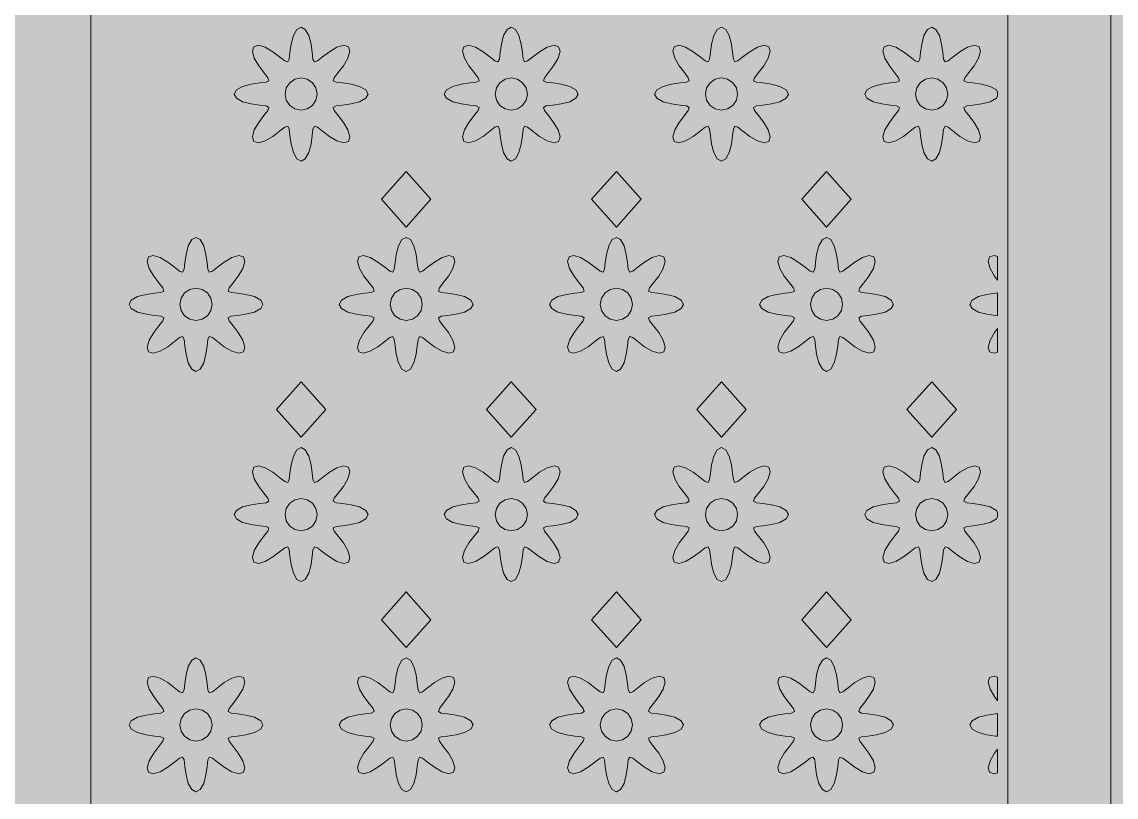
# Model space of a CAD drawing. Extents: x -18 to 1006, y -14 to 799.
# Drawn here: x 764.7 to 817.8, y 299.7 to 337.3 of the extents above; entities that cross this region are included whole.
import ezdxf

# ---------------------------------------------------------------- set-up
doc = ezdxf.new("R2010")
doc.units = 0
for name, color, linetype, lineweight, true_color in [('00_WHITE_BACKGROUND', 7, 'Continuous', 18, 0xffffff), ('03_FRAMES_DOORS', 7, 'Continuous', 18, 0x000000), ('06_ORNAMENT', 7, 'Continuous', 18, 0x000000)]:
    doc.layers.add(name, color=color, linetype=linetype, lineweight=lineweight, true_color=true_color)

msp = doc.modelspace()

# ---------------------------------------------------------------- linework, layer by layer
at = {"layer": '00_WHITE_BACKGROUND', "color": 7, "lineweight": 18, "true_color": 0xffffff}
msp.add_solid([(-18, -14), (1006, -14), (-18, 799), (1006, 799)], dxfattribs=at)
at = {"layer": '03_FRAMES_DOORS', "color": 7, "lineweight": 18, "true_color": 0x000000}
msp.add_lwpolyline([(817.5, 369), (812.5, 369), (812.5, 256), (817.5, 256)], close=True, dxfattribs=at)
msp.add_lwpolyline([(862, 346), (862, 256), (768, 256), (768, 346)], dxfattribs=at)
at = {"layer": '06_ORNAMENT', "color": 7, "lineweight": 18, "true_color": 0x000000}
for points in [[(781.33877, 334.02256), (781.03553, 334.19014), (780.62254, 334.29871), (780.20913, 334.35518), (779.89927, 334.39366), (779.76136, 334.46357), (779.80944, 334.61052), (780.00133, 334.85683), (780.25373, 335.18909), (780.46899, 335.55789), (780.56491, 335.89081), (780.4981, 336.11493), (780.27397, 336.18175), (779.94106, 336.08583), (779.57226, 335.87056), (779.24, 335.61817), (778.99369, 335.42627), (778.84674, 335.37819), (778.77682, 335.5161), (778.73834, 335.82596), (778.68187, 336.23937), (778.5733, 336.65237), (778.40573, 336.9556), (778.2, 337.06683), (777.99427, 336.9556), (777.8267, 336.65237), (777.71813, 336.23937), (777.66166, 335.82596), (777.62318, 335.5161), (777.55326, 335.37819), (777.40631, 335.42627), (777.16, 335.61817), (776.82774, 335.87056), (776.45894, 336.08583), (776.12603, 336.18175), (775.9019, 336.11493), (775.83509, 335.89081), (775.93101, 335.55789), (776.14627, 335.18909), (776.39867, 334.85683), (776.59056, 334.61052), (776.63864, 334.46357), (776.50073, 334.39366), (776.19087, 334.35518), (775.77746, 334.29871), (775.36447, 334.19014), (775.06123, 334.02256), (774.95, 333.81683), (775.06123, 333.61111), (775.36447, 333.44353), (775.77746, 333.33496), (776.19087, 333.27849), (776.50073, 333.24001), (776.63864, 333.1701), (776.59056, 333.02315), (776.39867, 332.77683), (776.14627, 332.44458), (775.93101, 332.07578), (775.83509, 331.74286), (775.9019, 331.51874), (776.12603, 331.45192), (776.45894, 331.54784), (776.82774, 331.7631), (777.16, 332.0155), (777.40631, 332.2074), (777.55326, 332.25548), (777.62318, 332.11757), (777.66166, 331.80771), (777.71813, 331.3943), (777.8267, 330.9813), (777.99427, 330.67807), (778.2, 330.56683), (778.40573, 330.67807), (778.5733, 330.9813), (778.68187, 331.3943), (778.73834, 331.80771), (778.77682, 332.11757), (778.84674, 332.25548), (778.99369, 332.2074), (779.24, 332.0155), (779.57226, 331.7631), (779.94106, 331.54784), (780.27397, 331.45192), (780.4981, 331.51874), (780.56491, 331.74286), (780.46899, 332.07578), (780.25373, 332.44458), (780.00133, 332.77683), (779.80944, 333.02315), (779.76136, 333.1701), (779.89927, 333.24001), (780.20913, 333.27849), (780.62254, 333.33496), (781.03553, 333.44353), (781.33877, 333.61111), (781.45, 333.81683)], [(791.53877, 334.02256), (791.23553, 334.19014), (790.82254, 334.29871), (790.40913, 334.35518), (790.09927, 334.39366), (789.96136, 334.46357), (790.00944, 334.61052), (790.20133, 334.85683), (790.45373, 335.18909), (790.66899, 335.55789), (790.76491, 335.89081), (790.6981, 336.11493), (790.47397, 336.18175), (790.14106, 336.08583), (789.77226, 335.87056), (789.44, 335.61817), (789.19369, 335.42627), (789.04674, 335.37819), (788.97682, 335.5161), (788.93834, 335.82596), (788.88187, 336.23937), (788.7733, 336.65237), (788.60573, 336.9556), (788.4, 337.06683), (788.19427, 336.9556), (788.0267, 336.65237), (787.91813, 336.23937), (787.86166, 335.82596), (787.82318, 335.5161), (787.75326, 335.37819), (787.60631, 335.42627), (787.36, 335.61817), (787.02774, 335.87056), (786.65894, 336.08583), (786.32603, 336.18175), (786.1019, 336.11493), (786.03509, 335.89081), (786.13101, 335.55789), (786.34627, 335.18909), (786.59867, 334.85683), (786.79056, 334.61052), (786.83864, 334.46357), (786.70073, 334.39366), (786.39087, 334.35518), (785.97746, 334.29871), (785.56447, 334.19014), (785.26123, 334.02256), (785.15, 333.81683), (785.26123, 333.61111), (785.56447, 333.44353), (785.97746, 333.33496), (786.39087, 333.27849), (786.70073, 333.24001), (786.83864, 333.1701), (786.79056, 333.02315), (786.59867, 332.77683), (786.34627, 332.44458), (786.13101, 332.07578), (786.03509, 331.74286), (786.1019, 331.51874), (786.32603, 331.45192), (786.65894, 331.54784), (787.02774, 331.7631), (787.36, 332.0155), (787.60631, 332.2074), (787.75326, 332.25548), (787.82318, 332.11757), (787.86166, 331.80771), (787.91813, 331.3943), (788.0267, 330.9813), (788.19427, 330.67807), (788.4, 330.56683), (788.60573, 330.67807), (788.7733, 330.9813), (788.88187, 331.3943), (788.93834, 331.80771), (788.97682, 332.11757), (789.04674, 332.25548), (789.19369, 332.2074), (789.44, 332.0155), (789.77226, 331.7631), (790.14106, 331.54784), (790.47397, 331.45192), (790.6981, 331.51874), (790.76491, 331.74286), (790.66899, 332.07578), (790.45373, 332.44458), (790.20133, 332.77683), (790.00944, 333.02315), (789.96136, 333.1701), (790.09927, 333.24001), (790.40913, 333.27849), (790.82254, 333.33496), (791.23553, 333.44353), (791.53877, 333.61111), (791.65, 333.81683)], [(801.73877, 334.02256), (801.43553, 334.19014), (801.02254, 334.29871), (800.60913, 334.35518), (800.29927, 334.39366), (800.16136, 334.46357), (800.20944, 334.61052), (800.40133, 334.85683), (800.65373, 335.18909), (800.86899, 335.55789), (800.96491, 335.89081), (800.8981, 336.11493), (800.67397, 336.18175), (800.34106, 336.08583), (799.97226, 335.87056), (799.64, 335.61817), (799.39369, 335.42627), (799.24674, 335.37819), (799.17682, 335.5161), (799.13834, 335.82596), (799.08187, 336.23937), (798.9733, 336.65237), (798.80573, 336.9556), (798.6, 337.06683), (798.39427, 336.9556), (798.2267, 336.65237), (798.11813, 336.23937), (798.06166, 335.82596), (798.02318, 335.5161), (797.95326, 335.37819), (797.80631, 335.42627), (797.56, 335.61817), (797.22774, 335.87056), (796.85894, 336.08583), (796.52603, 336.18175), (796.3019, 336.11493), (796.23509, 335.89081), (796.33101, 335.55789), (796.54627, 335.18909), (796.79867, 334.85683), (796.99056, 334.61052), (797.03864, 334.46357), (796.90073, 334.39366), (796.59087, 334.35518), (796.17746, 334.29871), (795.76447, 334.19014), (795.46123, 334.02256), (795.35, 333.81683), (795.46123, 333.61111), (795.76447, 333.44353), (796.17746, 333.33496), (796.59087, 333.27849), (796.90073, 333.24001), (797.03864, 333.1701), (796.99056, 333.02315), (796.79867, 332.77683), (796.54627, 332.44458), (796.33101, 332.07578), (796.23509, 331.74286), (796.3019, 331.51874), (796.52603, 331.45192), (796.85894, 331.54784), (797.22774, 331.7631), (797.56, 332.0155), (797.80631, 332.2074), (797.95326, 332.25548), (798.02318, 332.11757), (798.06166, 331.80771), (798.11813, 331.3943), (798.2267, 330.9813), (798.39427, 330.67807), (798.6, 330.56683), (798.80573, 330.67807), (798.9733, 330.9813), (799.08187, 331.3943), (799.13834, 331.80771), (799.17682, 332.11757), (799.24674, 332.25548), (799.39369, 332.2074), (799.64, 332.0155), (799.97226, 331.7631), (800.34106, 331.54784), (800.67397, 331.45192), (800.8981, 331.51874), (800.96491, 331.74286), (800.86899, 332.07578), (800.65373, 332.44458), (800.40133, 332.77683), (800.20944, 333.02315), (800.16136, 333.1701), (800.29927, 333.24001), (800.60913, 333.27849), (801.02254, 333.33496), (801.43553, 333.44353), (801.73877, 333.61111), (801.85, 333.81683)], [(811.93877, 334.02256), (811.63553, 334.19014), (811.22254, 334.29871), (810.80913, 334.35518), (810.49927, 334.39366), (810.36136, 334.46357), (810.40944, 334.61052), (810.60133, 334.85683), (810.85373, 335.18909), (811.06899, 335.55789), (811.16491, 335.89081), (811.0981, 336.11493), (810.87397, 336.18175), (810.54106, 336.08583), (810.17226, 335.87056), (809.84, 335.61817), (809.59369, 335.42627), (809.44674, 335.37819), (809.37682, 335.5161), (809.33834, 335.82596), (809.28187, 336.23937), (809.1733, 336.65237), (809.00573, 336.9556), (808.8, 337.06683), (808.59427, 336.9556), (808.4267, 336.65237), (808.31813, 336.23937), (808.26166, 335.82596), (808.22318, 335.5161), (808.15326, 335.37819), (808.00631, 335.42627), (807.76, 335.61817), (807.42774, 335.87056), (807.05894, 336.08583), (806.72603, 336.18175), (806.5019, 336.11493), (806.43509, 335.89081), (806.53101, 335.55789), (806.74627, 335.18909), (806.99867, 334.85683), (807.19056, 334.61052), (807.23864, 334.46357), (807.10073, 334.39366), (806.79087, 334.35518), (806.37746, 334.29871), (805.96447, 334.19014), (805.66123, 334.02256), (805.55, 333.81683), (805.66123, 333.61111), (805.96447, 333.44353), (806.37746, 333.33496), (806.79087, 333.27849), (807.10073, 333.24001), (807.23864, 333.1701), (807.19056, 333.02315), (806.99867, 332.77683), (806.74627, 332.44458), (806.53101, 332.07578), (806.43509, 331.74286), (806.5019, 331.51874), (806.72603, 331.45192), (807.05894, 331.54784), (807.42774, 331.7631), (807.76, 332.0155), (808.00631, 332.2074), (808.15326, 332.25548), (808.22318, 332.11757), (808.26166, 331.80771), (808.31813, 331.3943), (808.4267, 330.9813), (808.59427, 330.67807), (808.8, 330.56683), (809.00573, 330.67807), (809.1733, 330.9813), (809.28187, 331.3943), (809.33834, 331.80771), (809.37682, 332.11757), (809.44674, 332.25548), (809.59369, 332.2074), (809.84, 332.0155), (810.17226, 331.7631), (810.54106, 331.54784), (810.87397, 331.45192), (811.0981, 331.51874), (811.16491, 331.74286), (811.06899, 332.07578), (810.85373, 332.44458), (810.60133, 332.77683), (810.40944, 333.02315), (810.36136, 333.1701), (810.49927, 333.24001), (810.80913, 333.27849), (811.22254, 333.33496), (811.63553, 333.44353), (811.93877, 333.61111), (812, 333.72436), (812, 333.90931)], [(778.92063, 334.11533), (778.75154, 334.36838), (778.49849, 334.53746), (778.2, 334.59683), (777.90151, 334.53746), (777.64846, 334.36838), (777.47937, 334.11533), (777.42, 333.81683), (777.47937, 333.51834), (777.64846, 333.26529), (777.90151, 333.09621), (778.2, 333.03683), (778.49849, 333.09621), (778.75154, 333.26529), (778.92063, 333.51834), (778.98, 333.81683)], [(789.12063, 334.11533), (788.95154, 334.36838), (788.69849, 334.53746), (788.4, 334.59683), (788.10151, 334.53746), (787.84846, 334.36838), (787.67937, 334.11533), (787.62, 333.81683), (787.67937, 333.51834), (787.84846, 333.26529), (788.10151, 333.09621), (788.4, 333.03683), (788.69849, 333.09621), (788.95154, 333.26529), (789.12063, 333.51834), (789.18, 333.81683)], [(799.32063, 334.11533), (799.15154, 334.36838), (798.89849, 334.53746), (798.6, 334.59683), (798.30151, 334.53746), (798.04846, 334.36838), (797.87937, 334.11533), (797.82, 333.81683), (797.87937, 333.51834), (798.04846, 333.26529), (798.30151, 333.09621), (798.6, 333.03683), (798.89849, 333.09621), (799.15154, 333.26529), (799.32063, 333.51834), (799.38, 333.81683)], [(809.52063, 334.11533), (809.35154, 334.36838), (809.09849, 334.53746), (808.8, 334.59683), (808.50151, 334.53746), (808.24846, 334.36838), (808.07937, 334.11533), (808.02, 333.81683), (808.07937, 333.51834), (808.24846, 333.26529), (808.50151, 333.09621), (808.8, 333.03683), (809.09849, 333.09621), (809.35154, 333.26529), (809.52063, 333.51834), (809.58, 333.81683)], [(782.1, 328.71683), (783.3, 327.36683), (784.5, 328.71683), (783.3, 330.06683)], [(792.3, 328.71683), (793.5, 327.36683), (794.7, 328.71683), (793.5, 330.06683)], [(802.5, 328.71683), (803.7, 327.36683), (804.9, 328.71683), (803.7, 330.06683)], [(776.23877, 323.82256), (775.93553, 323.99014), (775.52254, 324.09871), (775.10913, 324.15518), (774.79927, 324.19366), (774.66136, 324.26357), (774.70944, 324.41052), (774.90133, 324.65683), (775.15373, 324.98909), (775.36899, 325.35789), (775.46491, 325.69081), (775.3981, 325.91493), (775.17397, 325.98175), (774.84106, 325.88583), (774.47226, 325.67056), (774.14, 325.41817), (773.89369, 325.22627), (773.74674, 325.17819), (773.67682, 325.3161), (773.63834, 325.62596), (773.58187, 326.03937), (773.4733, 326.45237), (773.30573, 326.7556), (773.1, 326.86683), (772.89427, 326.7556), (772.7267, 326.45237), (772.61813, 326.03937), (772.56166, 325.62596), (772.52318, 325.3161), (772.45326, 325.17819), (772.30631, 325.22627), (772.06, 325.41817), (771.72774, 325.67056), (771.35894, 325.88583), (771.02603, 325.98175), (770.8019, 325.91493), (770.73509, 325.69081), (770.83101, 325.35789), (771.04627, 324.98909), (771.29867, 324.65683), (771.49056, 324.41052), (771.53864, 324.26357), (771.40073, 324.19366), (771.09087, 324.15518), (770.67746, 324.09871), (770.26447, 323.99014), (769.96123, 323.82256), (769.85, 323.61683), (769.96123, 323.41111), (770.26447, 323.24353), (770.67746, 323.13496), (771.09087, 323.07849), (771.40073, 323.04001), (771.53864, 322.9701), (771.49056, 322.82315), (771.29867, 322.57683), (771.04627, 322.24458), (770.83101, 321.87578), (770.73509, 321.54286), (770.8019, 321.31874), (771.02603, 321.25192), (771.35894, 321.34784), (771.72774, 321.5631), (772.06, 321.8155), (772.30631, 322.0074), (772.45326, 322.05548), (772.52318, 321.91757), (772.56166, 321.60771), (772.61813, 321.1943), (772.7267, 320.7813), (772.89427, 320.47807), (773.1, 320.36683), (773.30573, 320.47807), (773.4733, 320.7813), (773.58187, 321.1943), (773.63834, 321.60771), (773.67682, 321.91757), (773.74674, 322.05548), (773.89369, 322.0074), (774.14, 321.8155), (774.47226, 321.5631), (774.84106, 321.34784), (775.17397, 321.25192), (775.3981, 321.31874), (775.46491, 321.54286), (775.36899, 321.87578), (775.15373, 322.24458), (774.90133, 322.57683), (774.70944, 322.82315), (774.66136, 322.9701), (774.79927, 323.04001), (775.10913, 323.07849), (775.52254, 323.13496), (775.93553, 323.24353), (776.23877, 323.41111), (776.35, 323.61683)], [(786.43877, 323.82256), (786.13553, 323.99014), (785.72254, 324.09871), (785.30913, 324.15518), (784.99927, 324.19366), (784.86136, 324.26357), (784.90944, 324.41052), (785.10133, 324.65683), (785.35373, 324.98909), (785.56899, 325.35789), (785.66491, 325.69081), (785.5981, 325.91493), (785.37397, 325.98175), (785.04106, 325.88583), (784.67226, 325.67056), (784.34, 325.41817), (784.09369, 325.22627), (783.94674, 325.17819), (783.87682, 325.3161), (783.83834, 325.62596), (783.78187, 326.03937), (783.6733, 326.45237), (783.50573, 326.7556), (783.3, 326.86683), (783.09427, 326.7556), (782.9267, 326.45237), (782.81813, 326.03937), (782.76166, 325.62596), (782.72318, 325.3161), (782.65326, 325.17819), (782.50631, 325.22627), (782.26, 325.41817), (781.92774, 325.67056), (781.55894, 325.88583), (781.22603, 325.98175), (781.0019, 325.91493), (780.93509, 325.69081), (781.03101, 325.35789), (781.24627, 324.98909), (781.49867, 324.65683), (781.69056, 324.41052), (781.73864, 324.26357), (781.60073, 324.19366), (781.29087, 324.15518), (780.87746, 324.09871), (780.46447, 323.99014), (780.16123, 323.82256), (780.05, 323.61683), (780.16123, 323.41111), (780.46447, 323.24353), (780.87746, 323.13496), (781.29087, 323.07849), (781.60073, 323.04001), (781.73864, 322.9701), (781.69056, 322.82315), (781.49867, 322.57683), (781.24627, 322.24458), (781.03101, 321.87578), (780.93509, 321.54286), (781.0019, 321.31874), (781.22603, 321.25192), (781.55894, 321.34784), (781.92774, 321.5631), (782.26, 321.8155), (782.50631, 322.0074), (782.65326, 322.05548), (782.72318, 321.91757), (782.76166, 321.60771), (782.81813, 321.1943), (782.9267, 320.7813), (783.09427, 320.47807), (783.3, 320.36683), (783.50573, 320.47807), (783.6733, 320.7813), (783.78187, 321.1943), (783.83834, 321.60771), (783.87682, 321.91757), (783.94674, 322.05548), (784.09369, 322.0074), (784.34, 321.8155), (784.67226, 321.5631), (785.04106, 321.34784), (785.37397, 321.25192), (785.5981, 321.31874), (785.66491, 321.54286), (785.56899, 321.87578), (785.35373, 322.24458), (785.10133, 322.57683), (784.90944, 322.82315), (784.86136, 322.9701), (784.99927, 323.04001), (785.30913, 323.07849), (785.72254, 323.13496), (786.13553, 323.24353), (786.43877, 323.41111), (786.55, 323.61683)], [(796.63877, 323.82256), (796.33553, 323.99014), (795.92254, 324.09871), (795.50913, 324.15518), (795.19927, 324.19366), (795.06136, 324.26357), (795.10944, 324.41052), (795.30133, 324.65683), (795.55373, 324.98909), (795.76899, 325.35789), (795.86491, 325.69081), (795.7981, 325.91493), (795.57397, 325.98175), (795.24106, 325.88583), (794.87226, 325.67056), (794.54, 325.41817), (794.29369, 325.22627), (794.14674, 325.17819), (794.07682, 325.3161), (794.03834, 325.62596), (793.98187, 326.03937), (793.8733, 326.45237), (793.70573, 326.7556), (793.5, 326.86683), (793.29427, 326.7556), (793.1267, 326.45237), (793.01813, 326.03937), (792.96166, 325.62596), (792.92318, 325.3161), (792.85326, 325.17819), (792.70631, 325.22627), (792.46, 325.41817), (792.12774, 325.67056), (791.75894, 325.88583), (791.42603, 325.98175), (791.2019, 325.91493), (791.13509, 325.69081), (791.23101, 325.35789), (791.44627, 324.98909), (791.69867, 324.65683), (791.89056, 324.41052), (791.93864, 324.26357), (791.80073, 324.19366), (791.49087, 324.15518), (791.07746, 324.09871), (790.66447, 323.99014), (790.36123, 323.82256), (790.25, 323.61683), (790.36123, 323.41111), (790.66447, 323.24353), (791.07746, 323.13496), (791.49087, 323.07849), (791.80073, 323.04001), (791.93864, 322.9701), (791.89056, 322.82315), (791.69867, 322.57683), (791.44627, 322.24458), (791.23101, 321.87578), (791.13509, 321.54286), (791.2019, 321.31874), (791.42603, 321.25192), (791.75894, 321.34784), (792.12774, 321.5631), (792.46, 321.8155), (792.70631, 322.0074), (792.85326, 322.05548), (792.92318, 321.91757), (792.96166, 321.60771), (793.01813, 321.1943), (793.1267, 320.7813), (793.29427, 320.47807), (793.5, 320.36683), (793.70573, 320.47807), (793.8733, 320.7813), (793.98187, 321.1943), (794.03834, 321.60771), (794.07682, 321.91757), (794.14674, 322.05548), (794.29369, 322.0074), (794.54, 321.8155), (794.87226, 321.5631), (795.24106, 321.34784), (795.57397, 321.25192), (795.7981, 321.31874), (795.86491, 321.54286), (795.76899, 321.87578), (795.55373, 322.24458), (795.30133, 322.57683), (795.10944, 322.82315), (795.06136, 322.9701), (795.19927, 323.04001), (795.50913, 323.07849), (795.92254, 323.13496), (796.33553, 323.24353), (796.63877, 323.41111), (796.75, 323.61683)], [(806.83877, 323.82256), (806.53553, 323.99014), (806.12254, 324.09871), (805.70913, 324.15518), (805.39927, 324.19366), (805.26136, 324.26357), (805.30944, 324.41052), (805.50133, 324.65683), (805.75373, 324.98909), (805.96899, 325.35789), (806.06491, 325.69081), (805.9981, 325.91493), (805.77397, 325.98175), (805.44106, 325.88583), (805.07226, 325.67056), (804.74, 325.41817), (804.49369, 325.22627), (804.34674, 325.17819), (804.27682, 325.3161), (804.23834, 325.62596), (804.18187, 326.03937), (804.0733, 326.45237), (803.90573, 326.7556), (803.7, 326.86683), (803.49427, 326.7556), (803.3267, 326.45237), (803.21813, 326.03937), (803.16166, 325.62596), (803.12318, 325.3161), (803.05326, 325.17819), (802.90631, 325.22627), (802.66, 325.41817), (802.32774, 325.67056), (801.95894, 325.88583), (801.62603, 325.98175), (801.4019, 325.91493), (801.33509, 325.69081), (801.43101, 325.35789), (801.64627, 324.98909), (801.89867, 324.65683), (802.09056, 324.41052), (802.13864, 324.26357), (802.00073, 324.19366), (801.69087, 324.15518), (801.27746, 324.09871), (800.86447, 323.99014), (800.56123, 323.82256), (800.45, 323.61683), (800.56123, 323.41111), (800.86447, 323.24353), (801.27746, 323.13496), (801.69087, 323.07849), (802.00073, 323.04001), (802.13864, 322.9701), (802.09056, 322.82315), (801.89867, 322.57683), (801.64627, 322.24458), (801.43101, 321.87578), (801.33509, 321.54286), (801.4019, 321.31874), (801.62603, 321.25192), (801.95894, 321.34784), (802.32774, 321.5631), (802.66, 321.8155), (802.90631, 322.0074), (803.05326, 322.05548), (803.12318, 321.91757), (803.16166, 321.60771), (803.21813, 321.1943), (803.3267, 320.7813), (803.49427, 320.47807), (803.7, 320.36683), (803.90573, 320.47807), (804.0733, 320.7813), (804.18187, 321.1943), (804.23834, 321.60771), (804.27682, 321.91757), (804.34674, 322.05548), (804.49369, 322.0074), (804.74, 321.8155), (805.07226, 321.5631), (805.44106, 321.34784), (805.77397, 321.25192), (805.9981, 321.31874), (806.06491, 321.54286), (805.96899, 321.87578), (805.75373, 322.24458), (805.50133, 322.57683), (805.30944, 322.82315), (805.26136, 322.9701), (805.39927, 323.04001), (805.70913, 323.07849), (806.12254, 323.13496), (806.53553, 323.24353), (806.83877, 323.41111), (806.95, 323.61683)], [(811.82603, 325.98175), (811.6019, 325.91493), (811.53509, 325.69081), (811.63101, 325.35789), (811.84627, 324.98909), (812, 324.78672), (812, 325.93162)], [(773.82063, 323.91533), (773.65154, 324.16838), (773.39849, 324.33746), (773.1, 324.39683), (772.80151, 324.33746), (772.54846, 324.16838), (772.37937, 323.91533), (772.32, 323.61683), (772.37937, 323.31834), (772.54846, 323.06529), (772.80151, 322.89621), (773.1, 322.83683), (773.39849, 322.89621), (773.65154, 323.06529), (773.82063, 323.31834), (773.88, 323.61683)], [(784.02063, 323.91533), (783.85154, 324.16838), (783.59849, 324.33746), (783.3, 324.39683), (783.00151, 324.33746), (782.74846, 324.16838), (782.57937, 323.91533), (782.52, 323.61683), (782.57937, 323.31834), (782.74846, 323.06529), (783.00151, 322.89621), (783.3, 322.83683), (783.59849, 322.89621), (783.85154, 323.06529), (784.02063, 323.31834), (784.08, 323.61683)], [(794.22063, 323.91533), (794.05154, 324.16838), (793.79849, 324.33746), (793.5, 324.39683), (793.20151, 324.33746), (792.94846, 324.16838), (792.77937, 323.91533), (792.72, 323.61683), (792.77937, 323.31834), (792.94846, 323.06529), (793.20151, 322.89621), (793.5, 322.83683), (793.79849, 322.89621), (794.05154, 323.06529), (794.22063, 323.31834), (794.28, 323.61683)], [(804.42063, 323.91533), (804.25154, 324.16838), (803.99849, 324.33746), (803.7, 324.39683), (803.40151, 324.33746), (803.14846, 324.16838), (802.97937, 323.91533), (802.92, 323.61683), (802.97937, 323.31834), (803.14846, 323.06529), (803.40151, 322.89621), (803.7, 322.83683), (803.99849, 322.89621), (804.25154, 323.06529), (804.42063, 323.31834), (804.48, 323.61683)], [(811.89087, 324.15518), (811.47746, 324.09871), (811.06447, 323.99014), (810.76123, 323.82256), (810.65, 323.61683), (810.76123, 323.41111), (811.06447, 323.24353), (811.47746, 323.13496), (811.89087, 323.07849), (812, 323.06494), (812, 324.16873)], [(811.84627, 322.24458), (811.63101, 321.87578), (811.53509, 321.54286), (811.6019, 321.31874), (811.82603, 321.25192), (812, 321.30205), (812, 322.44695)], [(777, 318.51683), (778.2, 317.16683), (779.4, 318.51683), (778.2, 319.86683)], [(787.2, 318.51683), (788.4, 317.16683), (789.6, 318.51683), (788.4, 319.86683)], [(797.4, 318.51683), (798.6, 317.16683), (799.8, 318.51683), (798.6, 319.86683)], [(807.6, 318.51683), (808.8, 317.16683), (810, 318.51683), (808.8, 319.86683)], [(781.33877, 313.62256), (781.03553, 313.79014), (780.62254, 313.89871), (780.20913, 313.95518), (779.89927, 313.99366), (779.76136, 314.06357), (779.80944, 314.21052), (780.00133, 314.45683), (780.25373, 314.78909), (780.46899, 315.15789), (780.56491, 315.49081), (780.4981, 315.71493), (780.27397, 315.78175), (779.94106, 315.68583), (779.57226, 315.47056), (779.24, 315.21817), (778.99369, 315.02627), (778.84674, 314.97819), (778.77682, 315.1161), (778.73834, 315.42596), (778.68187, 315.83937), (778.5733, 316.25237), (778.40573, 316.5556), (778.2, 316.66683), (777.99427, 316.5556), (777.8267, 316.25237), (777.71813, 315.83937), (777.66166, 315.42596), (777.62318, 315.1161), (777.55326, 314.97819), (777.40631, 315.02627), (777.16, 315.21817), (776.82774, 315.47056), (776.45894, 315.68583), (776.12603, 315.78175), (775.9019, 315.71493), (775.83509, 315.49081), (775.93101, 315.15789), (776.14627, 314.78909), (776.39867, 314.45683), (776.59056, 314.21052), (776.63864, 314.06357), (776.50073, 313.99366), (776.19087, 313.95518), (775.77746, 313.89871), (775.36447, 313.79014), (775.06123, 313.62256), (774.95, 313.41683), (775.06123, 313.21111), (775.36447, 313.04353), (775.77746, 312.93496), (776.19087, 312.87849), (776.50073, 312.84001), (776.63864, 312.7701), (776.59056, 312.62315), (776.39867, 312.37683), (776.14627, 312.04458), (775.93101, 311.67578), (775.83509, 311.34286), (775.9019, 311.11874), (776.12603, 311.05192), (776.45894, 311.14784), (776.82774, 311.3631), (777.16, 311.6155), (777.40631, 311.8074), (777.55326, 311.85548), (777.62318, 311.71757), (777.66166, 311.40771), (777.71813, 310.9943), (777.8267, 310.5813), (777.99427, 310.27807), (778.2, 310.16683), (778.40573, 310.27807), (778.5733, 310.5813), (778.68187, 310.9943), (778.73834, 311.40771), (778.77682, 311.71757), (778.84674, 311.85548), (778.99369, 311.8074), (779.24, 311.6155), (779.57226, 311.3631), (779.94106, 311.14784), (780.27397, 311.05192), (780.4981, 311.11874), (780.56491, 311.34286), (780.46899, 311.67578), (780.25373, 312.04458), (780.00133, 312.37683), (779.80944, 312.62315), (779.76136, 312.7701), (779.89927, 312.84001), (780.20913, 312.87849), (780.62254, 312.93496), (781.03553, 313.04353), (781.33877, 313.21111), (781.45, 313.41683)], [(791.53877, 313.62256), (791.23553, 313.79014), (790.82254, 313.89871), (790.40913, 313.95518), (790.09927, 313.99366), (789.96136, 314.06357), (790.00944, 314.21052), (790.20133, 314.45683), (790.45373, 314.78909), (790.66899, 315.15789), (790.76491, 315.49081), (790.6981, 315.71493), (790.47397, 315.78175), (790.14106, 315.68583), (789.77226, 315.47056), (789.44, 315.21817), (789.19369, 315.02627), (789.04674, 314.97819), (788.97682, 315.1161), (788.93834, 315.42596), (788.88187, 315.83937), (788.7733, 316.25237), (788.60573, 316.5556), (788.4, 316.66683), (788.19427, 316.5556), (788.0267, 316.25237), (787.91813, 315.83937), (787.86166, 315.42596), (787.82318, 315.1161), (787.75326, 314.97819), (787.60631, 315.02627), (787.36, 315.21817), (787.02774, 315.47056), (786.65894, 315.68583), (786.32603, 315.78175), (786.1019, 315.71493), (786.03509, 315.49081), (786.13101, 315.15789), (786.34627, 314.78909), (786.59867, 314.45683), (786.79056, 314.21052), (786.83864, 314.06357), (786.70073, 313.99366), (786.39087, 313.95518), (785.97746, 313.89871), (785.56447, 313.79014), (785.26123, 313.62256), (785.15, 313.41683), (785.26123, 313.21111), (785.56447, 313.04353), (785.97746, 312.93496), (786.39087, 312.87849), (786.70073, 312.84001), (786.83864, 312.7701), (786.79056, 312.62315), (786.59867, 312.37683), (786.34627, 312.04458), (786.13101, 311.67578), (786.03509, 311.34286), (786.1019, 311.11874), (786.32603, 311.05192), (786.65894, 311.14784), (787.02774, 311.3631), (787.36, 311.6155), (787.60631, 311.8074), (787.75326, 311.85548), (787.82318, 311.71757), (787.86166, 311.40771), (787.91813, 310.9943), (788.0267, 310.5813), (788.19427, 310.27807), (788.4, 310.16683), (788.60573, 310.27807), (788.7733, 310.5813), (788.88187, 310.9943), (788.93834, 311.40771), (788.97682, 311.71757), (789.04674, 311.85548), (789.19369, 311.8074), (789.44, 311.6155), (789.77226, 311.3631), (790.14106, 311.14784), (790.47397, 311.05192), (790.6981, 311.11874), (790.76491, 311.34286), (790.66899, 311.67578), (790.45373, 312.04458), (790.20133, 312.37683), (790.00944, 312.62315), (789.96136, 312.7701), (790.09927, 312.84001), (790.40913, 312.87849), (790.82254, 312.93496), (791.23553, 313.04353), (791.53877, 313.21111), (791.65, 313.41683)], [(801.73877, 313.62256), (801.43553, 313.79014), (801.02254, 313.89871), (800.60913, 313.95518), (800.29927, 313.99366), (800.16136, 314.06357), (800.20944, 314.21052), (800.40133, 314.45683), (800.65373, 314.78909), (800.86899, 315.15789), (800.96491, 315.49081), (800.8981, 315.71493), (800.67397, 315.78175), (800.34106, 315.68583), (799.97226, 315.47056), (799.64, 315.21817), (799.39369, 315.02627), (799.24674, 314.97819), (799.17682, 315.1161), (799.13834, 315.42596), (799.08187, 315.83937), (798.9733, 316.25237), (798.80573, 316.5556), (798.6, 316.66683), (798.39427, 316.5556), (798.2267, 316.25237), (798.11813, 315.83937), (798.06166, 315.42596), (798.02318, 315.1161), (797.95326, 314.97819), (797.80631, 315.02627), (797.56, 315.21817), (797.22774, 315.47056), (796.85894, 315.68583), (796.52603, 315.78175), (796.3019, 315.71493), (796.23509, 315.49081), (796.33101, 315.15789), (796.54627, 314.78909), (796.79867, 314.45683), (796.99056, 314.21052), (797.03864, 314.06357), (796.90073, 313.99366), (796.59087, 313.95518), (796.17746, 313.89871), (795.76447, 313.79014), (795.46123, 313.62256), (795.35, 313.41683), (795.46123, 313.21111), (795.76447, 313.04353), (796.17746, 312.93496), (796.59087, 312.87849), (796.90073, 312.84001), (797.03864, 312.7701), (796.99056, 312.62315), (796.79867, 312.37683), (796.54627, 312.04458), (796.33101, 311.67578), (796.23509, 311.34286), (796.3019, 311.11874), (796.52603, 311.05192), (796.85894, 311.14784), (797.22774, 311.3631), (797.56, 311.6155), (797.80631, 311.8074), (797.95326, 311.85548), (798.02318, 311.71757), (798.06166, 311.40771), (798.11813, 310.9943), (798.2267, 310.5813), (798.39427, 310.27807), (798.6, 310.16683), (798.80573, 310.27807), (798.9733, 310.5813), (799.08187, 310.9943), (799.13834, 311.40771), (799.17682, 311.71757), (799.24674, 311.85548), (799.39369, 311.8074), (799.64, 311.6155), (799.97226, 311.3631), (800.34106, 311.14784), (800.67397, 311.05192), (800.8981, 311.11874), (800.96491, 311.34286), (800.86899, 311.67578), (800.65373, 312.04458), (800.40133, 312.37683), (800.20944, 312.62315), (800.16136, 312.7701), (800.29927, 312.84001), (800.60913, 312.87849), (801.02254, 312.93496), (801.43553, 313.04353), (801.73877, 313.21111), (801.85, 313.41683)], [(811.93877, 313.62256), (811.63553, 313.79014), (811.22254, 313.89871), (810.80913, 313.95518), (810.49927, 313.99366), (810.36136, 314.06357), (810.40944, 314.21052), (810.60133, 314.45683), (810.85373, 314.78909), (811.06899, 315.15789), (811.16491, 315.49081), (811.0981, 315.71493), (810.87397, 315.78175), (810.54106, 315.68583), (810.17226, 315.47056), (809.84, 315.21817), (809.59369, 315.02627), (809.44674, 314.97819), (809.37682, 315.1161), (809.33834, 315.42596), (809.28187, 315.83937), (809.1733, 316.25237), (809.00573, 316.5556), (808.8, 316.66683), (808.59427, 316.5556), (808.4267, 316.25237), (808.31813, 315.83937), (808.26166, 315.42596), (808.22318, 315.1161), (808.15326, 314.97819), (808.00631, 315.02627), (807.76, 315.21817), (807.42774, 315.47056), (807.05894, 315.68583), (806.72603, 315.78175), (806.5019, 315.71493), (806.43509, 315.49081), (806.53101, 315.15789), (806.74627, 314.78909), (806.99867, 314.45683), (807.19056, 314.21052), (807.23864, 314.06357), (807.10073, 313.99366), (806.79087, 313.95518), (806.37746, 313.89871), (805.96447, 313.79014), (805.66123, 313.62256), (805.55, 313.41683), (805.66123, 313.21111), (805.96447, 313.04353), (806.37746, 312.93496), (806.79087, 312.87849), (807.10073, 312.84001), (807.23864, 312.7701), (807.19056, 312.62315), (806.99867, 312.37683), (806.74627, 312.04458), (806.53101, 311.67578), (806.43509, 311.34286), (806.5019, 311.11874), (806.72603, 311.05192), (807.05894, 311.14784), (807.42774, 311.3631), (807.76, 311.6155), (808.00631, 311.8074), (808.15326, 311.85548), (808.22318, 311.71757), (808.26166, 311.40771), (808.31813, 310.9943), (808.4267, 310.5813), (808.59427, 310.27807), (808.8, 310.16683), (809.00573, 310.27807), (809.1733, 310.5813), (809.28187, 310.9943), (809.33834, 311.40771), (809.37682, 311.71757), (809.44674, 311.85548), (809.59369, 311.8074), (809.84, 311.6155), (810.17226, 311.3631), (810.54106, 311.14784), (810.87397, 311.05192), (811.0981, 311.11874), (811.16491, 311.34286), (811.06899, 311.67578), (810.85373, 312.04458), (810.60133, 312.37683), (810.40944, 312.62315), (810.36136, 312.7701), (810.49927, 312.84001), (810.80913, 312.87849), (811.22254, 312.93496), (811.63553, 313.04353), (811.93877, 313.21111), (812, 313.32436), (812, 313.50931)], [(778.92063, 313.71533), (778.75154, 313.96838), (778.49849, 314.13746), (778.2, 314.19683), (777.90151, 314.13746), (777.64846, 313.96838), (777.47937, 313.71533), (777.42, 313.41683), (777.47937, 313.11834), (777.64846, 312.86529), (777.90151, 312.69621), (778.2, 312.63683), (778.49849, 312.69621), (778.75154, 312.86529), (778.92063, 313.11834), (778.98, 313.41683)], [(789.12063, 313.71533), (788.95154, 313.96838), (788.69849, 314.13746), (788.4, 314.19683), (788.10151, 314.13746), (787.84846, 313.96838), (787.67937, 313.71533), (787.62, 313.41683), (787.67937, 313.11834), (787.84846, 312.86529), (788.10151, 312.69621), (788.4, 312.63683), (788.69849, 312.69621), (788.95154, 312.86529), (789.12063, 313.11834), (789.18, 313.41683)], [(799.32063, 313.71533), (799.15154, 313.96838), (798.89849, 314.13746), (798.6, 314.19683), (798.30151, 314.13746), (798.04846, 313.96838), (797.87937, 313.71533), (797.82, 313.41683), (797.87937, 313.11834), (798.04846, 312.86529), (798.30151, 312.69621), (798.6, 312.63683), (798.89849, 312.69621), (799.15154, 312.86529), (799.32063, 313.11834), (799.38, 313.41683)], [(809.52063, 313.71533), (809.35154, 313.96838), (809.09849, 314.13746), (808.8, 314.19683), (808.50151, 314.13746), (808.24846, 313.96838), (808.07937, 313.71533), (808.02, 313.41683), (808.07937, 313.11834), (808.24846, 312.86529), (808.50151, 312.69621), (808.8, 312.63683), (809.09849, 312.69621), (809.35154, 312.86529), (809.52063, 313.11834), (809.58, 313.41683)], [(782.1, 308.31683), (783.3, 306.96683), (784.5, 308.31683), (783.3, 309.66683)], [(792.3, 308.31683), (793.5, 306.96683), (794.7, 308.31683), (793.5, 309.66683)], [(802.5, 308.31683), (803.7, 306.96683), (804.9, 308.31683), (803.7, 309.66683)], [(776.23877, 303.42256), (775.93553, 303.59014), (775.52254, 303.69871), (775.10913, 303.75518), (774.79927, 303.79366), (774.66136, 303.86357), (774.70944, 304.01052), (774.90133, 304.25683), (775.15373, 304.58909), (775.36899, 304.95789), (775.46491, 305.29081), (775.3981, 305.51493), (775.17397, 305.58175), (774.84106, 305.48583), (774.47226, 305.27056), (774.14, 305.01817), (773.89369, 304.82627), (773.74674, 304.77819), (773.67682, 304.9161), (773.63834, 305.22596), (773.58187, 305.63937), (773.4733, 306.05237), (773.30573, 306.3556), (773.1, 306.46683), (772.89427, 306.3556), (772.7267, 306.05237), (772.61813, 305.63937), (772.56166, 305.22596), (772.52318, 304.9161), (772.45326, 304.77819), (772.30631, 304.82627), (772.06, 305.01817), (771.72774, 305.27056), (771.35894, 305.48583), (771.02603, 305.58175), (770.8019, 305.51493), (770.73509, 305.29081), (770.83101, 304.95789), (771.04627, 304.58909), (771.29867, 304.25683), (771.49056, 304.01052), (771.53864, 303.86357), (771.40073, 303.79366), (771.09087, 303.75518), (770.67746, 303.69871), (770.26447, 303.59014), (769.96123, 303.42256), (769.85, 303.21683), (769.96123, 303.01111), (770.26447, 302.84353), (770.67746, 302.73496), (771.09087, 302.67849), (771.40073, 302.64001), (771.53864, 302.5701), (771.49056, 302.42315), (771.29867, 302.17683), (771.04627, 301.84458), (770.83101, 301.47578), (770.73509, 301.14286), (770.8019, 300.91874), (771.02603, 300.85192), (771.35894, 300.94784), (771.72774, 301.1631), (772.06, 301.4155), (772.30631, 301.6074), (772.45326, 301.65548), (772.52318, 301.51757), (772.56166, 301.20771), (772.61813, 300.7943), (772.7267, 300.3813), (772.89427, 300.07807), (773.1, 299.96683), (773.30573, 300.07807), (773.4733, 300.3813), (773.58187, 300.7943), (773.63834, 301.20771), (773.67682, 301.51757), (773.74674, 301.65548), (773.89369, 301.6074), (774.14, 301.4155), (774.47226, 301.1631), (774.84106, 300.94784), (775.17397, 300.85192), (775.3981, 300.91874), (775.46491, 301.14286), (775.36899, 301.47578), (775.15373, 301.84458), (774.90133, 302.17683), (774.70944, 302.42315), (774.66136, 302.5701), (774.79927, 302.64001), (775.10913, 302.67849), (775.52254, 302.73496), (775.93553, 302.84353), (776.23877, 303.01111), (776.35, 303.21683)], [(786.43877, 303.42256), (786.13553, 303.59014), (785.72254, 303.69871), (785.30913, 303.75518), (784.99927, 303.79366), (784.86136, 303.86357), (784.90944, 304.01052), (785.10133, 304.25683), (785.35373, 304.58909), (785.56899, 304.95789), (785.66491, 305.29081), (785.5981, 305.51493), (785.37397, 305.58175), (785.04106, 305.48583), (784.67226, 305.27056), (784.34, 305.01817), (784.09369, 304.82627), (783.94674, 304.77819), (783.87682, 304.9161), (783.83834, 305.22596), (783.78187, 305.63937), (783.6733, 306.05237), (783.50573, 306.3556), (783.3, 306.46683), (783.09427, 306.3556), (782.9267, 306.05237), (782.81813, 305.63937), (782.76166, 305.22596), (782.72318, 304.9161), (782.65326, 304.77819), (782.50631, 304.82627), (782.26, 305.01817), (781.92774, 305.27056), (781.55894, 305.48583), (781.22603, 305.58175), (781.0019, 305.51493), (780.93509, 305.29081), (781.03101, 304.95789), (781.24627, 304.58909), (781.49867, 304.25683), (781.69056, 304.01052), (781.73864, 303.86357), (781.60073, 303.79366), (781.29087, 303.75518), (780.87746, 303.69871), (780.46447, 303.59014), (780.16123, 303.42256), (780.05, 303.21683), (780.16123, 303.01111), (780.46447, 302.84353), (780.87746, 302.73496), (781.29087, 302.67849), (781.60073, 302.64001), (781.73864, 302.5701), (781.69056, 302.42315), (781.49867, 302.17683), (781.24627, 301.84458), (781.03101, 301.47578), (780.93509, 301.14286), (781.0019, 300.91874), (781.22603, 300.85192), (781.55894, 300.94784), (781.92774, 301.1631), (782.26, 301.4155), (782.50631, 301.6074), (782.65326, 301.65548), (782.72318, 301.51757), (782.76166, 301.20771), (782.81813, 300.7943), (782.9267, 300.3813), (783.09427, 300.07807), (783.3, 299.96683), (783.50573, 300.07807), (783.6733, 300.3813), (783.78187, 300.7943), (783.83834, 301.20771), (783.87682, 301.51757), (783.94674, 301.65548), (784.09369, 301.6074), (784.34, 301.4155), (784.67226, 301.1631), (785.04106, 300.94784), (785.37397, 300.85192), (785.5981, 300.91874), (785.66491, 301.14286), (785.56899, 301.47578), (785.35373, 301.84458), (785.10133, 302.17683), (784.90944, 302.42315), (784.86136, 302.5701), (784.99927, 302.64001), (785.30913, 302.67849), (785.72254, 302.73496), (786.13553, 302.84353), (786.43877, 303.01111), (786.55, 303.21683)], [(796.63877, 303.42256), (796.33553, 303.59014), (795.92254, 303.69871), (795.50913, 303.75518), (795.19927, 303.79366), (795.06136, 303.86357), (795.10944, 304.01052), (795.30133, 304.25683), (795.55373, 304.58909), (795.76899, 304.95789), (795.86491, 305.29081), (795.7981, 305.51493), (795.57397, 305.58175), (795.24106, 305.48583), (794.87226, 305.27056), (794.54, 305.01817), (794.29369, 304.82627), (794.14674, 304.77819), (794.07682, 304.9161), (794.03834, 305.22596), (793.98187, 305.63937), (793.8733, 306.05237), (793.70573, 306.3556), (793.5, 306.46683), (793.29427, 306.3556), (793.1267, 306.05237), (793.01813, 305.63937), (792.96166, 305.22596), (792.92318, 304.9161), (792.85326, 304.77819), (792.70631, 304.82627), (792.46, 305.01817), (792.12774, 305.27056), (791.75894, 305.48583), (791.42603, 305.58175), (791.2019, 305.51493), (791.13509, 305.29081), (791.23101, 304.95789), (791.44627, 304.58909), (791.69867, 304.25683), (791.89056, 304.01052), (791.93864, 303.86357), (791.80073, 303.79366), (791.49087, 303.75518), (791.07746, 303.69871), (790.66447, 303.59014), (790.36123, 303.42256), (790.25, 303.21683), (790.36123, 303.01111), (790.66447, 302.84353), (791.07746, 302.73496), (791.49087, 302.67849), (791.80073, 302.64001), (791.93864, 302.5701), (791.89056, 302.42315), (791.69867, 302.17683), (791.44627, 301.84458), (791.23101, 301.47578), (791.13509, 301.14286), (791.2019, 300.91874), (791.42603, 300.85192), (791.75894, 300.94784), (792.12774, 301.1631), (792.46, 301.4155), (792.70631, 301.6074), (792.85326, 301.65548), (792.92318, 301.51757), (792.96166, 301.20771), (793.01813, 300.7943), (793.1267, 300.3813), (793.29427, 300.07807), (793.5, 299.96683), (793.70573, 300.07807), (793.8733, 300.3813), (793.98187, 300.7943), (794.03834, 301.20771), (794.07682, 301.51757), (794.14674, 301.65548), (794.29369, 301.6074), (794.54, 301.4155), (794.87226, 301.1631), (795.24106, 300.94784), (795.57397, 300.85192), (795.7981, 300.91874), (795.86491, 301.14286), (795.76899, 301.47578), (795.55373, 301.84458), (795.30133, 302.17683), (795.10944, 302.42315), (795.06136, 302.5701), (795.19927, 302.64001), (795.50913, 302.67849), (795.92254, 302.73496), (796.33553, 302.84353), (796.63877, 303.01111), (796.75, 303.21683)], [(806.83877, 303.42256), (806.53553, 303.59014), (806.12254, 303.69871), (805.70913, 303.75518), (805.39927, 303.79366), (805.26136, 303.86357), (805.30944, 304.01052), (805.50133, 304.25683), (805.75373, 304.58909), (805.96899, 304.95789), (806.06491, 305.29081), (805.9981, 305.51493), (805.77397, 305.58175), (805.44106, 305.48583), (805.07226, 305.27056), (804.74, 305.01817), (804.49369, 304.82627), (804.34674, 304.77819), (804.27682, 304.9161), (804.23834, 305.22596), (804.18187, 305.63937), (804.0733, 306.05237), (803.90573, 306.3556), (803.7, 306.46683), (803.49427, 306.3556), (803.3267, 306.05237), (803.21813, 305.63937), (803.16166, 305.22596), (803.12318, 304.9161), (803.05326, 304.77819), (802.90631, 304.82627), (802.66, 305.01817), (802.32774, 305.27056), (801.95894, 305.48583), (801.62603, 305.58175), (801.4019, 305.51493), (801.33509, 305.29081), (801.43101, 304.95789), (801.64627, 304.58909), (801.89867, 304.25683), (802.09056, 304.01052), (802.13864, 303.86357), (802.00073, 303.79366), (801.69087, 303.75518), (801.27746, 303.69871), (800.86447, 303.59014), (800.56123, 303.42256), (800.45, 303.21683), (800.56123, 303.01111), (800.86447, 302.84353), (801.27746, 302.73496), (801.69087, 302.67849), (802.00073, 302.64001), (802.13864, 302.5701), (802.09056, 302.42315), (801.89867, 302.17683), (801.64627, 301.84458), (801.43101, 301.47578), (801.33509, 301.14286), (801.4019, 300.91874), (801.62603, 300.85192), (801.95894, 300.94784), (802.32774, 301.1631), (802.66, 301.4155), (802.90631, 301.6074), (803.05326, 301.65548), (803.12318, 301.51757), (803.16166, 301.20771), (803.21813, 300.7943), (803.3267, 300.3813), (803.49427, 300.07807), (803.7, 299.96683), (803.90573, 300.07807), (804.0733, 300.3813), (804.18187, 300.7943), (804.23834, 301.20771), (804.27682, 301.51757), (804.34674, 301.65548), (804.49369, 301.6074), (804.74, 301.4155), (805.07226, 301.1631), (805.44106, 300.94784), (805.77397, 300.85192), (805.9981, 300.91874), (806.06491, 301.14286), (805.96899, 301.47578), (805.75373, 301.84458), (805.50133, 302.17683), (805.30944, 302.42315), (805.26136, 302.5701), (805.39927, 302.64001), (805.70913, 302.67849), (806.12254, 302.73496), (806.53553, 302.84353), (806.83877, 303.01111), (806.95, 303.21683)], [(811.82603, 305.58175), (811.6019, 305.51493), (811.53509, 305.29081), (811.63101, 304.95789), (811.84627, 304.58909), (812, 304.38672), (812, 305.53162)], [(773.82063, 303.51533), (773.65154, 303.76838), (773.39849, 303.93746), (773.1, 303.99683), (772.80151, 303.93746), (772.54846, 303.76838), (772.37937, 303.51533), (772.32, 303.21683), (772.37937, 302.91834), (772.54846, 302.66529), (772.80151, 302.49621), (773.1, 302.43683), (773.39849, 302.49621), (773.65154, 302.66529), (773.82063, 302.91834), (773.88, 303.21683)], [(784.02063, 303.51533), (783.85154, 303.76838), (783.59849, 303.93746), (783.3, 303.99683), (783.00151, 303.93746), (782.74846, 303.76838), (782.57937, 303.51533), (782.52, 303.21683), (782.57937, 302.91834), (782.74846, 302.66529), (783.00151, 302.49621), (783.3, 302.43683), (783.59849, 302.49621), (783.85154, 302.66529), (784.02063, 302.91834), (784.08, 303.21683)], [(794.22063, 303.51533), (794.05154, 303.76838), (793.79849, 303.93746), (793.5, 303.99683), (793.20151, 303.93746), (792.94846, 303.76838), (792.77937, 303.51533), (792.72, 303.21683), (792.77937, 302.91834), (792.94846, 302.66529), (793.20151, 302.49621), (793.5, 302.43683), (793.79849, 302.49621), (794.05154, 302.66529), (794.22063, 302.91834), (794.28, 303.21683)], [(804.42063, 303.51533), (804.25154, 303.76838), (803.99849, 303.93746), (803.7, 303.99683), (803.40151, 303.93746), (803.14846, 303.76838), (802.97937, 303.51533), (802.92, 303.21683), (802.97937, 302.91834), (803.14846, 302.66529), (803.40151, 302.49621), (803.7, 302.43683), (803.99849, 302.49621), (804.25154, 302.66529), (804.42063, 302.91834), (804.48, 303.21683)], [(811.89087, 303.75518), (811.47746, 303.69871), (811.06447, 303.59014), (810.76123, 303.42256), (810.65, 303.21683), (810.76123, 303.01111), (811.06447, 302.84353), (811.47746, 302.73496), (811.89087, 302.67849), (812, 302.66494), (812, 303.76873)], [(811.84627, 301.84458), (811.63101, 301.47578), (811.53509, 301.14286), (811.6019, 300.91874), (811.82603, 300.85192), (812, 300.90205), (812, 302.04695)]]:
    msp.add_lwpolyline(points, close=True, dxfattribs=at)

doc.saveas('drawing.dxf')
